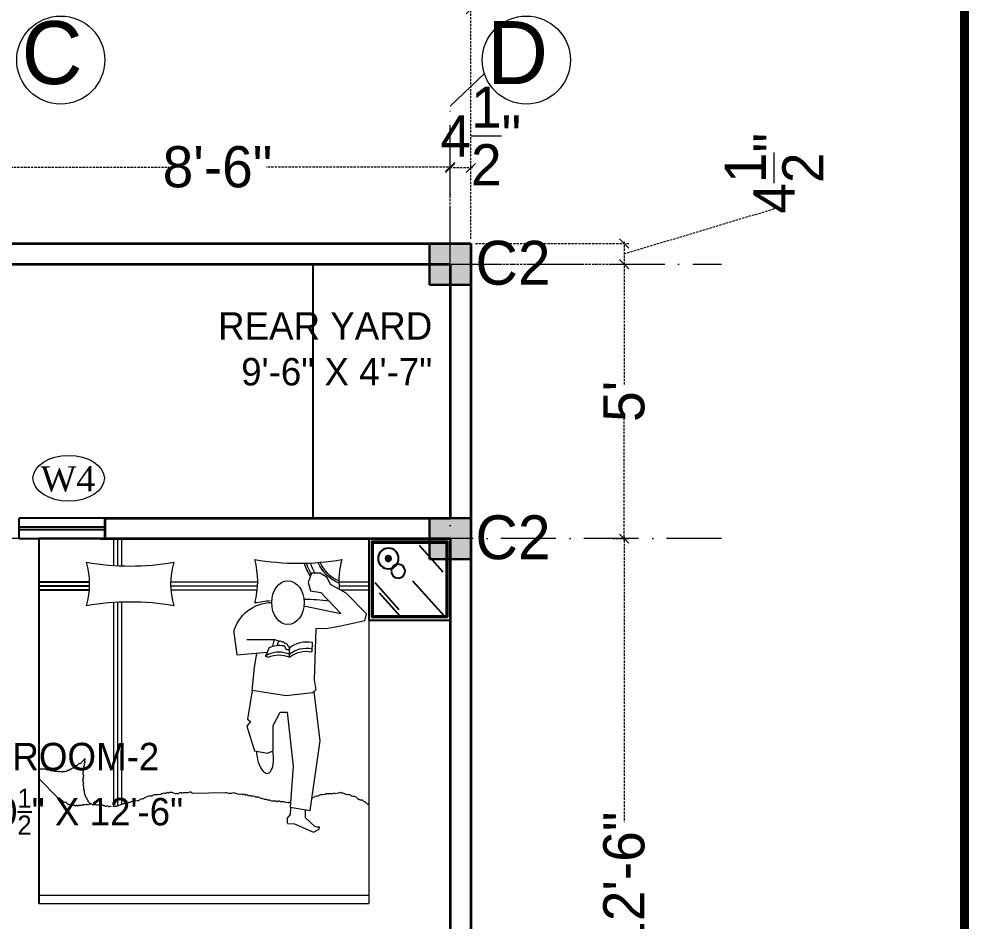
# Model space of a CAD drawing. Header units: millimetres. Extents: x -6808 to 215771, y -89660 to -16303.
# Drawn here: x 108699.9 to 108907.5, y -49576.2 to -49379 of the extents above; entities that cross this region are included whole.
import ezdxf

# ---------------------------------------------------------------- set-up
doc = ezdxf.new("R2010")
doc.units = ezdxf.units.MM
doc.header["$PDMODE"] = 35
doc.linetypes.add('ACAD_ISO10W100', pattern=[18, 12, -3, 0, -3])
doc.linetypes.add('DASHED', pattern=[0.75, 0.5, -0.25])
doc.layers.get('0').update_dxf_attribs({"color": 8})
for name, color, linetype, lineweight in [('A- FUR', 34, 'Continuous', 0), ('CHAUKHAT', 32, 'Continuous', 30), ('col.center', 5, 'ACAD_ISO10W100', 15), ('column', 5, 'Continuous', 30), ('dim2', 6, 'Continuous', 20), ('furnitures', 12, 'Continuous', 13), ('text', 7, 'Continuous', 25), ('wall', 7, 'Continuous', 35)]:
    doc.layers.add(name, color=color, linetype=linetype, lineweight=lineweight)
doc.layers.add('FORMAT', color=7, linetype='Continuous')
doc.layers.add('WIN', color=5, linetype='Continuous')
doc.layers.add('furniture', color=7, linetype='Continuous', lineweight=5, true_color=0xe57b2a)
doc.styles.add('SAJ', font='eurr____.ttf')
doc.styles.get("Standard").update_dxf_attribs({"font": 'times.ttf'})
doc.dimstyles.new('SAJ', dxfattribs={"dimtxt": 5, "dimasz": 2, "dimexe": 1, "dimexo": 1, "dimgap": 0.09375, "dimtad": 0, "dimdec": 1, "dimzin": 0, "dimdsep": 46, "dimlunit": 4, "dimtxsty": 'SAJ', "dimblk": 'OBLIQUE', "dimcen": 0.125, "dimdle": 0.375, "dimadec": 0, "dimazin": 0, "dimtfac": 1, "dimtdec": 1, "dimtofl": 0, "dimtmove": 0, "dimatfit": 3, "dimldrblk": 'OBLIQUE', "dimfxl": 1, "dimtolj": 1, "dimtzin": 0, "dimlwd": 5, "dimlwe": 5, "dimarcsym": 1})

# ---------------------------------------------------------------- blocks, each defined once
blk = doc.blocks.new('_Oblique')
at = {"color": 0, "linetype": 'ByBlock', "lineweight": -2}
blk.add_line((-0.5, -0.5), (0.5, 0.5), dxfattribs=at)
blk = doc.blocks.new('*D609')
at = {"layer": 'Defpoints', "color": 0, "transparency": 16777216}
for p in [(108798.63, -49376.86), (108522.63, -49428.08), (108798.63, -49428.08)]:
    blk.add_point(p, dxfattribs=at)
at = {"layer": 'dim2', "color": 0, "linetype": 'DASHED', "lineweight": 5, "transparency": 16777216}
for p, q in [((108522.63, -49427.08), (108522.63, -49375.86)), ((108798.63, -49427.08), (108798.63, -49375.86)), ((108522.26, -49376.86), (108651.53, -49376.86)), ((108799.01, -49376.86), (108669.73, -49376.86))]:
    blk.add_line(p, q, dxfattribs=at)
at = {"layer": 'dim2', "color": 0, "lineweight": 5, "transparency": 16777216, "xscale": 2, "yscale": 2, "zscale": 2, "rotation": 180}
blk.add_blockref('_Oblique', (108522.63, -49376.86), dxfattribs=at)
at = {"layer": 'dim2', "color": 0, "lineweight": 5, "transparency": 16777216, "xscale": 2, "yscale": 2, "zscale": 2}
blk.add_blockref('_Oblique', (108798.63, -49376.86), dxfattribs=at)
at = {"layer": 'dim2', "color": 0, "transparency": 16777216, "insert": (108660.63, -49376.86), "char_height": 12, "attachment_point": 5, "style": 'SAJ'}
blk.add_mtext("\\A1;23'", dxfattribs=at)
blk = doc.blocks.new('A$C32B276F4')
at = {"layer": 'column'}
blk.add_hatch(color=256, dxfattribs=at).paths.add_polyline_path([(9, 0), (9, 9), (0, 9), (0, 0)])
for p, q in [((0, 0), (0, 9)), ((0, 9), (9, 9)), ((9, 9), (9, 0)), ((9, 0), (0, 0))]:
    blk.add_line(p, q, dxfattribs=at)
at = {"layer": 'col.center', "linetype": 'ByBlock', "insert": (10.02, 9.59), "char_height": 9.6, "width": 293.6941, "attachment_point": 1, "style": 'SAJ'}
blk.add_mtext('\\A1;{\\fCentury Gothic|b0|i0|c0|p34;C2}', dxfattribs=at)
blk = doc.blocks.new('*D605')
at = {"layer": 'col.center', "color": 0, "linetype": 'DASHED', "lineweight": 5, "transparency": 16777216}
for p, q in [((108799.01, -49411.57), (108793.76, -49411.57)), ((108794.13, -49427.08), (108794.13, -49410.57)), ((108798.63, -49427.08), (108798.63, -49410.57))]:
    blk.add_line(p, q, dxfattribs=at)
at = {"layer": 'Defpoints', "color": 0, "transparency": 16777216}
for p in [(108794.13, -49411.57), (108794.13, -49428.08), (108798.63, -49428.08)]:
    blk.add_point(p, dxfattribs=at)
at = {"layer": 'col.center', "color": 0, "lineweight": 5, "transparency": 16777216, "xscale": 2, "yscale": 2, "zscale": 2, "rotation": 180}
blk.add_blockref('_Oblique', (108794.13, -49411.57), dxfattribs=at)
at = {"layer": 'col.center', "color": 0, "lineweight": 5, "transparency": 16777216, "xscale": 2, "yscale": 2, "zscale": 2}
blk.add_blockref('_Oblique', (108798.63, -49411.57), dxfattribs=at)
at = {"layer": 'col.center', "color": 0, "transparency": 16777216, "insert": (108800.81, -49404.57), "char_height": 5, "attachment_point": 5, "style": 'SAJ'}
blk.add_mtext('\\A1;{\\H1.8x;4{\\H1.000000x;\\S1/2;}"}', dxfattribs=at)
blk = doc.blocks.new('*D597')
at = {"layer": 'col.center', "color": 0, "linetype": 'DASHED', "lineweight": 5, "transparency": 16777216}
for p, q in [((108692.01, -49411.36), (108732.63, -49411.36)), ((108692.38, -49417.82), (108692.38, -49410.36)), ((108794.51, -49411.36), (108753.88, -49411.36)), ((108794.13, -49417.82), (108794.13, -49410.36))]:
    blk.add_line(p, q, dxfattribs=at)
at = {"layer": 'Defpoints', "color": 0, "transparency": 16777216}
for p in [(108692.38, -49411.36), (108692.38, -49418.82), (108794.13, -49418.82)]:
    blk.add_point(p, dxfattribs=at)
at = {"layer": 'col.center', "color": 0, "lineweight": 5, "transparency": 16777216, "xscale": 2, "yscale": 2, "zscale": 2, "rotation": 180}
blk.add_blockref('_Oblique', (108692.38, -49411.36), dxfattribs=at)
at = {"layer": 'col.center', "color": 0, "lineweight": 5, "transparency": 16777216, "xscale": 2, "yscale": 2, "zscale": 2}
blk.add_blockref('_Oblique', (108794.13, -49411.36), dxfattribs=at)
at = {"layer": 'col.center', "color": 0, "transparency": 16777216, "insert": (108743.26, -49411.36), "char_height": 5, "attachment_point": 5, "style": 'SAJ'}
blk.add_mtext('\\A1;{\\H1.8x;8\'-6"}', dxfattribs=at)
blk = doc.blocks.new('*D598')
at = {"layer": 'col.center', "color": 0, "linetype": 'DASHED', "lineweight": 5, "transparency": 16777216}
for p, q in [((108829.64, -49432.58), (108833.13, -49432.58)), ((108832.13, -49432.2), (108832.13, -49458.9)), ((108832.13, -49492.95), (108832.13, -49466.25)), ((108829.64, -49492.58), (108833.13, -49492.58))]:
    blk.add_line(p, q, dxfattribs=at)
at = {"layer": 'Defpoints', "color": 0, "transparency": 16777216}
for p in [(108828.64, -49432.58), (108828.64, -49492.58), (108832.13, -49492.58)]:
    blk.add_point(p, dxfattribs=at)
at = {"layer": 'col.center', "color": 0, "lineweight": 5, "transparency": 16777216, "xscale": 2, "yscale": 2, "zscale": 2}
for p, rotation in [((108832.13, -49432.58), 90), ((108832.13, -49492.58), 270)]:
    blk.add_blockref('_Oblique', p, dxfattribs=dict(at, rotation=rotation))
at = {"layer": 'col.center', "color": 0, "transparency": 16777216, "insert": (108832.13, -49462.58), "char_height": 5, "attachment_point": 5, "rotation": 90, "style": 'SAJ'}
blk.add_mtext("\\A1;{\\H1.8x;5'}", dxfattribs=at)
blk = doc.blocks.new('*D599')
at = {"layer": 'col.center', "color": 0, "linetype": 'DASHED', "lineweight": 5, "transparency": 16777216}
for p, q in [((108864.91, -49420.49), (108864.91, -49420.31)), ((108832.13, -49430.33), (108864.91, -49420.49)), ((108799.63, -49428.08), (108833.13, -49428.08)), ((108832.13, -49427.7), (108832.13, -49432.95)), ((108799.63, -49432.58), (108833.13, -49432.58))]:
    blk.add_line(p, q, dxfattribs=at)
at = {"layer": 'Defpoints', "color": 0, "transparency": 16777216}
for p in [(108798.63, -49428.08), (108798.63, -49432.58), (108832.13, -49432.58)]:
    blk.add_point(p, dxfattribs=at)
at = {"layer": 'col.center', "color": 0, "lineweight": 5, "transparency": 16777216, "xscale": 2, "yscale": 2, "zscale": 2}
for p, rotation in [((108832.13, -49428.08), 90), ((108832.13, -49432.58), 270)]:
    blk.add_blockref('_Oblique', p, dxfattribs=dict(at, rotation=rotation))
at = {"layer": 'col.center', "color": 0, "transparency": 16777216, "insert": (108864.91, -49412.74), "char_height": 5, "attachment_point": 5, "rotation": 90, "style": 'SAJ'}
blk.add_mtext('\\A1;{\\H1.8x;4{\\H1.000000x;\\S1/2;}"}', dxfattribs=at)
blk = doc.blocks.new('*D600')
at = {"layer": 'col.center', "color": 0, "linetype": 'DASHED', "lineweight": 5, "transparency": 16777216}
for p, q in [((108829.64, -49492.58), (108833.13, -49492.58)), ((108832.13, -49492.2), (108832.13, -49554.54)), ((108832.13, -49642.95), (108832.13, -49580.62)), ((108829.64, -49642.58), (108833.13, -49642.58))]:
    blk.add_line(p, q, dxfattribs=at)
at = {"layer": 'Defpoints', "color": 0, "transparency": 16777216}
for p in [(108828.64, -49492.58), (108828.64, -49642.58), (108832.13, -49642.58)]:
    blk.add_point(p, dxfattribs=at)
at = {"layer": 'col.center', "color": 0, "lineweight": 5, "transparency": 16777216, "xscale": 2, "yscale": 2, "zscale": 2}
for p, rotation in [((108832.13, -49492.58), 90), ((108832.13, -49642.58), 270)]:
    blk.add_blockref('_Oblique', p, dxfattribs=dict(at, rotation=rotation))
at = {"layer": 'col.center', "color": 0, "transparency": 16777216, "insert": (108832.13, -49567.58), "char_height": 5, "attachment_point": 5, "rotation": 90, "style": 'SAJ'}
blk.add_mtext('\\A1;{\\H1.8x;12\'-6"}', dxfattribs=at)
blk = doc.blocks.new('A$C1A9968DB')
at = {"layer": 'furniture', "ltscale": 0.5}
for p, q in [((7.52, 48.64), (8.85, 49.47)), ((8.85, 49.47), (10.51, 49.47)), ((10.51, 49.47), (11.12, 47.7)), ((3.85, 45.67), (6.88, 47.34)), ((6.88, 47.34), (7.52, 48.64)), ((11.12, 47.7), (10.65, 46.11)), ((3.85, 45.67), (0, 41.68)), ((8.7, 45.77), (4.85, 41.78)), ((10.65, 46.11), (8.7, 45.77)), ((11.92, 43.21), (4.85, 41.78)), ((0.3, 40.35), (0, 41.68)), ((0.3, 40.35), (4.88, 39.32)), ((4.88, 39.32), (7.7, 38.87)), ((7.7, 38.87), (9.68, 38.93)), ((9.68, 38.87), (9.98, 29.12)), ((25.34, 38.15), (24.78, 33.85)), ((16, 36.28), (16.31, 36.43)), ((16.31, 36.43), (16.47, 36.51)), ((16.47, 36.51), (16.62, 36.51)), ((17.56, 36.8), (16.62, 36.51)), ((16.7, 36.43), (16.66, 36.52)), ((16.86, 36.28), (16.7, 36.43)), ((22.85, 36.8), (17.56, 36.8)), ((17.59, 36.81), (17.95, 35.51)), ((10.35, 36.28), (10.42, 34.45)), ((14.76, 35.19), (14.68, 35.04)), ((14.68, 35.04), (14.68, 34.88)), ((14.68, 34.88), (14.84, 34.81)), ((14.74, 34.85), (14.72, 34.01)), ((14.84, 35.35), (14.76, 35.19)), ((14.99, 35.58), (14.84, 35.5)), ((14.84, 35.5), (14.84, 35.35)), ((14.84, 34.81), (15.15, 34.81)), ((15.07, 35.74), (14.99, 35.58)), ((15.15, 35.89), (15.07, 35.74)), ((15.3, 35.97), (15.15, 35.89)), ((15.15, 34.81), (15.3, 34.88)), ((15.46, 36.12), (15.3, 35.97)), ((15.3, 35.04), (15.46, 35.12)), ((15.3, 34.88), (15.3, 35.04)), ((15.61, 36.12), (15.46, 36.12)), ((15.46, 35.27), (15.54, 35.43)), ((15.46, 35.12), (15.46, 35.27)), ((15.54, 36.05), (15.69, 36.2)), ((15.54, 35.43), (15.69, 35.5)), ((15.69, 36.2), (15.85, 36.28)), ((15.69, 35.5), (15.81, 35.62)), ((15.85, 36.28), (16, 36.28)), ((16.93, 36.12), (16.86, 36.28)), ((16.93, 35.81), (16.93, 36.12)), ((17, 35.68), (16.93, 35.81)), ((18.54, 35.29), (19.19, 33.72)), ((14.72, 34.01), (14.72, 33.42)), ((18.71, 34.01), (19.34, 33.64)), ((19.34, 33.64), (18.71, 33.42)), ((24.78, 33.85), (18.92, 34.36)), ((21.37, 31.48), (20.95, 34.19)), ((21.82, 27.05), (21.37, 31.48)), ((9.98, 29.12), (9.68, 27.2)), ((8.8, 17.45), (10, 26.89)), ((9.68, 27.2), (10.28, 26.61)), ((10.28, 26.61), (15.31, 26.02)), ((15.31, 26.02), (21.82, 27.05)), ((21.82, 27.05), (22.71, 21.58)), ((15.16, 22.91), (13.98, 12.57)), ((16.49, 22.91), (15.16, 22.91)), ((17.82, 20.4), (16.49, 22.91)), ((17.82, 15.52), (17.82, 20.4)), ((22.85, 20.25), (21.37, 15.52)), ((22.71, 21.58), (22.11, 21.14)), ((22.11, 21.14), (22.85, 20.25)), ((10.72, 4.14), (8.8, 17.45)), ((18.86, 15.08), (17.82, 15.52)), ((21.37, 15.52), (18.86, 15.08)), ((13.98, 12.57), (14.57, 4.74)), ((14.57, 4.74), (10.72, 4.14)), ((11.67, 4.29), (11.71, 2.78)), ((14.48, 4.72), (14.56, 3.39)), ((11.71, 2.78), (9.89, 1.11)), ((14.56, 3.39), (15.16, 2.64)), ((15.16, 2.64), (15.13, 1.68)), ((10.1, 0), (9, 0.54)), ((9.89, 1.11), (9.14, 0.96)), ((13.73, 1.58), (10.1, 0)), ((15.05, 1.65), (13.73, 1.58))]:
    blk.add_line(p, q, dxfattribs=at)
blk.add_lwpolyline([(9, 0.54), (8.93, 0.92), (9.51, 1.04)], dxfattribs=at)
for centre, radius, start, end in [((18.06, 36.38), 7.5, 13.6872, 89.7043), ((11.38, 31.16), 5.23, 49.9003, 101.4337), ((11.46, 29.92), 5.23, 51.462, 101.4337), ((11.46, 29.33), 5.23, 51.462, 101.4337), ((16.64, 31.03), 4.67, 65.9134, 100.1371), ((16.71, 29.78), 4.67, 64.6865, 115.3135), ((16.71, 29.19), 4.67, 64.6865, 115.3135)]:
    blk.add_arc(centre, radius, start, end, dxfattribs=at)
at = {"layer": 'furniture', "ltscale": 0.5, "extrusion": (1.33e-14, -5.24506e-16, -1)}
blk.add_ellipse((14.99, 43.85), major_axis=(0, -4.19), ratio=0.740098, start_param=4.712389, end_param=10.995574, dxfattribs=at)
at = {"layer": 'furniture', "ltscale": 0.5, "extrusion": (1.32939e-14, -5.4405e-16, -1)}
blk.add_ellipse((19.38, 14.94), major_axis=(-0.51, -3.71), ratio=0.422098, start_param=4.512692, end_param=7.948784, dxfattribs=at)
blk = doc.blocks.new('*X398')
at = {"color": 0}
for p, q in [((221.8465, 124.1881), (221.8607, 124.2023)), ((221.8465, 124.1935), (221.8554, 124.2023)), ((221.8465, 124.1775), (221.8565, 124.1875)), ((221.8465, 124.1722), (221.8565, 124.1822)), ((221.8465, 124.1616), (221.8565, 124.1716)), ((221.8465, 124.1563), (221.8565, 124.1663)), ((221.8613, 124.1923), (221.8713, 124.2023)), ((221.8666, 124.1923), (221.8766, 124.2023)), ((221.8772, 124.1923), (221.8872, 124.2023)), ((221.8825, 124.1923), (221.8925, 124.2023)), ((221.8931, 124.1923), (221.9031, 124.2023)), ((221.8984, 124.1923), (221.9084, 124.2023)), ((221.9091, 124.1923), (221.9191, 124.2023)), ((221.9144, 124.1923), (221.9244, 124.2023)), ((221.925, 124.1923), (221.935, 124.2023)), ((221.9303, 124.1923), (221.9403, 124.2023)), ((221.9409, 124.1923), (221.9509, 124.2023)), ((221.9462, 124.1923), (221.9562, 124.2023)), ((221.9568, 124.1923), (221.9668, 124.2023)), ((221.9621, 124.1923), (221.9721, 124.2023)), ((221.9727, 124.1923), (221.9827, 124.2023)), ((221.978, 124.1923), (221.988, 124.2023)), ((221.9886, 124.1923), (221.9986, 124.2023)), ((221.9939, 124.1923), (222.0039, 124.2023)), ((222.0045, 124.1923), (222.0145, 124.2023)), ((222.0098, 124.1923), (222.0198, 124.2023)), ((222.0204, 124.1923), (222.0304, 124.2023)), ((222.0257, 124.1923), (222.0357, 124.2023)), ((222.0363, 124.1923), (222.0463, 124.2023)), ((222.0416, 124.1923), (222.0516, 124.2023)), ((222.0522, 124.1923), (222.0622, 124.2023)), ((222.0575, 124.1923), (222.0675, 124.2023)), ((222.0682, 124.1923), (222.0782, 124.2023)), ((222.0735, 124.1923), (222.0835, 124.2023)), ((222.0841, 124.1923), (222.0941, 124.2023)), ((222.0894, 124.1923), (222.0994, 124.2023)), ((222.1, 124.1923), (222.11, 124.2023)), ((222.1053, 124.1923), (222.1153, 124.2023)), ((222.1159, 124.1923), (222.1259, 124.2023)), ((222.1212, 124.1923), (222.1312, 124.2023)), ((222.1318, 124.1923), (222.1418, 124.2023)), ((222.1371, 124.1923), (222.1471, 124.2023)), ((222.1477, 124.1923), (222.1577, 124.2023)), ((222.153, 124.1923), (222.163, 124.2023)), ((222.1636, 124.1923), (222.1736, 124.2023)), ((222.1689, 124.1923), (222.1789, 124.2023)), ((222.1795, 124.1923), (222.1895, 124.2023)), ((222.1848, 124.1923), (222.1948, 124.2023)), ((222.1954, 124.1923), (222.2054, 124.2023)), ((222.2007, 124.1923), (222.2107, 124.2023)), ((222.2113, 124.1923), (222.2213, 124.2023)), ((222.2166, 124.1923), (222.2266, 124.2023)), ((222.2272, 124.1923), (222.2372, 124.2023)), ((222.2326, 124.1923), (222.2426, 124.2023)), ((222.2432, 124.1923), (222.2532, 124.2023)), ((222.2485, 124.1923), (222.2585, 124.2023)), ((222.2591, 124.1923), (222.2691, 124.2023)), ((222.2644, 124.1923), (222.2744, 124.2023)), ((222.275, 124.1923), (222.285, 124.2023)), ((222.2803, 124.1923), (222.2903, 124.2023)), ((222.2909, 124.1923), (222.3009, 124.2023)), ((222.2962, 124.1923), (222.3062, 124.2023)), ((222.3068, 124.1923), (222.3168, 124.2023)), ((222.3121, 124.1923), (222.3221, 124.2023)), ((222.3227, 124.1923), (222.3327, 124.2023)), ((222.328, 124.1923), (222.338, 124.2023)), ((222.3386, 124.1923), (222.3486, 124.2023)), ((222.3439, 124.1923), (222.3539, 124.2023)), ((222.3545, 124.1923), (222.3645, 124.2023)), ((222.3598, 124.1923), (222.3698, 124.2023)), ((222.3704, 124.1923), (222.3804, 124.2023)), ((222.3757, 124.1923), (222.3857, 124.2023)), ((222.3863, 124.1923), (222.3963, 124.2023)), ((222.3917, 124.1923), (222.4017, 124.2023)), ((222.3965, 124.1866), (222.4065, 124.1966)), ((222.3965, 124.1813), (222.4065, 124.1913)), ((222.3965, 124.1707), (222.4065, 124.1807)), ((222.3965, 124.1654), (222.4065, 124.1754)), ((222.3965, 124.1548), (222.4065, 124.1648)), ((221.8465, 124.1457), (221.8565, 124.1557)), ((221.8465, 124.1404), (221.8565, 124.1504)), ((221.8465, 124.1298), (221.8565, 124.1398)), ((221.8465, 124.1245), (221.8565, 124.1345)), ((221.8465, 124.1139), (221.8565, 124.1239)), ((221.8465, 124.1086), (221.8565, 124.1186)), ((221.8465, 124.098), (221.8565, 124.108)), ((221.8465, 124.0927), (221.8565, 124.1027)), ((221.8465, 124.0821), (221.8565, 124.0921)), ((222.3965, 124.1495), (222.4065, 124.1595)), ((222.3965, 124.1389), (222.4065, 124.1489)), ((222.3965, 124.1336), (222.4065, 124.1436)), ((222.3965, 124.123), (222.4065, 124.133)), ((222.3965, 124.1177), (222.4065, 124.1277)), ((222.3965, 124.1071), (222.4065, 124.1171)), ((222.3965, 124.1018), (222.4065, 124.1118)), ((222.3965, 124.0911), (222.4065, 124.1011)), ((222.3965, 124.0858), (222.4065, 124.0958)), ((221.8465, 124.0768), (221.8565, 124.0868)), ((221.8465, 124.0662), (221.8565, 124.0762)), ((221.8465, 124.0609), (221.8565, 124.0709)), ((221.8465, 124.0503), (221.8565, 124.0603)), ((221.8465, 124.045), (221.8565, 124.055)), ((221.8465, 124.0344), (221.8565, 124.0444)), ((221.8465, 124.029), (221.8565, 124.039)), ((221.8465, 124.0184), (221.8565, 124.0284)), ((221.8465, 124.0131), (221.8565, 124.0231)), ((222.3965, 124.0752), (222.4065, 124.0852)), ((222.3965, 124.0699), (222.4065, 124.0799)), ((222.3965, 124.0593), (222.4065, 124.0693)), ((222.3965, 124.054), (222.4065, 124.064)), ((222.3965, 124.0434), (222.4065, 124.0534)), ((222.3965, 124.0381), (222.4065, 124.0481)), ((222.3965, 124.0275), (222.4065, 124.0375)), ((222.3965, 124.0222), (222.4065, 124.0322)), ((222.3965, 124.0116), (222.4065, 124.0216)), ((221.8465, 124.0025), (221.8565, 124.0125)), ((221.8465, 123.9972), (221.8565, 124.0072)), ((221.8465, 123.9866), (221.8565, 123.9966)), ((221.8465, 123.9813), (221.8565, 123.9913)), ((221.8465, 123.9707), (221.8565, 123.9807)), ((221.8465, 123.9654), (221.8565, 123.9754)), ((221.8465, 123.9548), (221.8565, 123.9648)), ((221.8465, 123.9495), (221.8565, 123.9595)), ((222.3965, 124.0063), (222.4065, 124.0163)), ((222.3965, 123.9957), (222.4065, 124.0057)), ((222.3965, 123.9904), (222.4065, 124.0004)), ((222.3965, 123.9798), (222.4065, 123.9898)), ((222.3965, 123.9745), (222.4065, 123.9845)), ((222.3965, 123.9639), (222.4065, 123.9739)), ((222.3965, 123.9586), (222.4065, 123.9686)), ((222.3965, 123.948), (222.4065, 123.958)), ((222.3965, 123.9427), (222.4065, 123.9527)), ((221.8465, 123.9389), (221.8565, 123.9489)), ((221.8465, 123.9336), (221.8565, 123.9436)), ((221.8465, 123.923), (221.8565, 123.933)), ((221.8465, 123.9177), (221.8565, 123.9277)), ((221.8465, 123.9071), (221.8565, 123.9171)), ((221.8465, 123.9018), (221.8565, 123.9118)), ((221.8465, 123.8912), (221.8565, 123.9012)), ((221.8465, 123.8859), (221.8565, 123.8959)), ((221.8465, 123.8753), (221.8565, 123.8853)), ((222.3965, 123.932), (222.4065, 123.942)), ((222.3965, 123.9267), (222.4065, 123.9367)), ((222.3965, 123.9161), (222.4065, 123.9261)), ((222.3965, 123.9108), (222.4065, 123.9208)), ((222.3965, 123.9002), (222.4065, 123.9102)), ((222.3965, 123.8949), (222.4065, 123.9049)), ((222.3965, 123.8843), (222.4065, 123.8943)), ((222.3965, 123.879), (222.4065, 123.889)), ((221.8465, 123.8699), (221.8565, 123.8799)), ((221.8465, 123.8593), (221.8565, 123.8693)), ((221.8465, 123.854), (221.8565, 123.864)), ((221.8465, 123.8434), (221.8565, 123.8534)), ((221.8465, 123.8381), (221.8565, 123.8481)), ((221.8465, 123.8275), (221.8565, 123.8375)), ((221.8465, 123.8222), (221.8565, 123.8322)), ((221.8465, 123.8116), (221.8565, 123.8216)), ((221.8465, 123.8063), (221.8565, 123.8163)), ((222.3965, 123.8684), (222.4065, 123.8784)), ((222.3965, 123.8631), (222.4065, 123.8731)), ((222.3965, 123.8525), (222.4065, 123.8625)), ((222.3965, 123.8472), (222.4065, 123.8572)), ((222.3965, 123.8366), (222.4065, 123.8466)), ((222.3965, 123.8313), (222.4065, 123.8413)), ((222.3965, 123.8207), (222.4065, 123.8307)), ((222.3965, 123.8154), (222.4065, 123.8254)), ((222.3965, 123.8048), (222.4065, 123.8148)), ((221.8465, 123.7957), (221.8565, 123.8057)), ((221.8465, 123.7904), (221.8565, 123.8004)), ((221.8465, 123.7798), (221.8565, 123.7898)), ((221.8465, 123.7745), (221.8565, 123.7845)), ((221.8465, 123.7639), (221.8565, 123.7739)), ((221.8465, 123.7586), (221.8565, 123.7686)), ((221.8465, 123.748), (221.8565, 123.758)), ((221.8465, 123.7427), (221.8565, 123.7527)), ((221.8465, 123.7321), (221.8565, 123.7421)), ((222.3965, 123.7995), (222.4065, 123.8095)), ((222.3965, 123.7889), (222.4065, 123.7989)), ((222.3965, 123.7836), (222.4065, 123.7936)), ((222.3965, 123.7729), (222.4065, 123.7829)), ((222.3965, 123.7676), (222.4065, 123.7776)), ((222.3965, 123.757), (222.4065, 123.767)), ((222.3965, 123.7517), (222.4065, 123.7617)), ((222.3965, 123.7411), (222.4065, 123.7511)), ((222.3965, 123.7358), (222.4065, 123.7458)), ((221.8465, 123.7268), (221.8565, 123.7368)), ((221.8465, 123.7162), (221.8565, 123.7262)), ((221.8465, 123.7109), (221.8565, 123.7209)), ((221.8465, 123.7002), (221.8565, 123.7102)), ((221.8465, 123.6949), (221.8565, 123.7049)), ((221.8465, 123.6843), (221.8565, 123.6943)), ((221.8465, 123.679), (221.8565, 123.689)), ((221.8465, 123.6684), (221.8565, 123.6784)), ((221.8465, 123.6631), (221.8565, 123.6731)), ((222.3965, 123.7252), (222.4065, 123.7352)), ((222.3965, 123.7199), (222.4065, 123.7299)), ((222.3965, 123.7093), (222.4065, 123.7193)), ((222.3965, 123.704), (222.4065, 123.714)), ((222.3965, 123.6934), (222.4065, 123.7034)), ((222.3965, 123.6881), (222.4065, 123.6981)), ((222.3965, 123.6775), (222.4065, 123.6875)), ((222.3965, 123.6722), (222.4065, 123.6822)), ((222.3965, 123.6616), (222.4065, 123.6716)), ((221.8465, 123.6525), (221.8565, 123.6625)), ((221.8465, 123.6472), (221.8565, 123.6572)), ((221.8523, 123.6423), (221.8623, 123.6523)), ((221.8576, 123.6423), (221.8676, 123.6523)), ((221.8682, 123.6423), (221.8782, 123.6523)), ((221.8735, 123.6423), (221.8835, 123.6523)), ((221.8841, 123.6423), (221.8941, 123.6523)), ((221.8894, 123.6423), (221.8994, 123.6523)), ((221.9, 123.6423), (221.91, 123.6523)), ((221.9053, 123.6423), (221.9153, 123.6523)), ((221.9159, 123.6423), (221.9259, 123.6523)), ((221.9212, 123.6423), (221.9312, 123.6523)), ((221.9318, 123.6423), (221.9418, 123.6523)), ((221.9371, 123.6423), (221.9471, 123.6523)), ((221.9477, 123.6423), (221.9577, 123.6523)), ((221.953, 123.6423), (221.963, 123.6523)), ((221.9636, 123.6423), (221.9736, 123.6523)), ((221.9689, 123.6423), (221.9789, 123.6523)), ((221.9795, 123.6423), (221.9895, 123.6523)), ((221.9848, 123.6423), (221.9948, 123.6523)), ((221.9954, 123.6423), (222.0054, 123.6523)), ((222.0008, 123.6423), (222.0108, 123.6523)), ((222.0114, 123.6423), (222.0214, 123.6523)), ((222.0167, 123.6423), (222.0267, 123.6523)), ((222.0273, 123.6423), (222.0373, 123.6523)), ((222.0326, 123.6423), (222.0426, 123.6523)), ((222.0432, 123.6423), (222.0532, 123.6523)), ((222.0485, 123.6423), (222.0585, 123.6523)), ((222.0591, 123.6423), (222.0691, 123.6523)), ((222.0644, 123.6423), (222.0744, 123.6523)), ((222.075, 123.6423), (222.085, 123.6523)), ((222.0803, 123.6423), (222.0903, 123.6523)), ((222.0909, 123.6423), (222.1009, 123.6523)), ((222.0962, 123.6423), (222.1062, 123.6523)), ((222.1068, 123.6423), (222.1168, 123.6523)), ((222.1121, 123.6423), (222.1221, 123.6523)), ((222.1227, 123.6423), (222.1327, 123.6523)), ((222.128, 123.6423), (222.138, 123.6523)), ((222.1386, 123.6423), (222.1486, 123.6523)), ((222.1439, 123.6423), (222.1539, 123.6523)), ((222.1545, 123.6423), (222.1645, 123.6523)), ((222.1599, 123.6423), (222.1699, 123.6523)), ((222.1705, 123.6423), (222.1805, 123.6523)), ((222.1758, 123.6423), (222.1858, 123.6523)), ((222.1864, 123.6423), (222.1964, 123.6523)), ((222.1917, 123.6423), (222.2017, 123.6523)), ((222.2023, 123.6423), (222.2123, 123.6523)), ((222.2076, 123.6423), (222.2176, 123.6523)), ((222.2182, 123.6423), (222.2282, 123.6523)), ((222.2235, 123.6423), (222.2335, 123.6523)), ((222.2341, 123.6423), (222.2441, 123.6523)), ((222.2394, 123.6423), (222.2494, 123.6523)), ((222.25, 123.6423), (222.26, 123.6523)), ((222.2553, 123.6423), (222.2653, 123.6523)), ((222.2659, 123.6423), (222.2759, 123.6523)), ((222.2712, 123.6423), (222.2812, 123.6523)), ((222.2818, 123.6423), (222.2918, 123.6523)), ((222.2871, 123.6423), (222.2971, 123.6523)), ((222.2977, 123.6423), (222.3077, 123.6523)), ((222.303, 123.6423), (222.313, 123.6523)), ((222.3136, 123.6423), (222.3236, 123.6523)), ((222.3189, 123.6423), (222.3289, 123.6523)), ((222.3296, 123.6423), (222.3396, 123.6523)), ((222.3349, 123.6423), (222.3449, 123.6523)), ((222.3455, 123.6423), (222.3555, 123.6523)), ((222.3508, 123.6423), (222.3608, 123.6523)), ((222.3614, 123.6423), (222.3714, 123.6523)), ((222.3667, 123.6423), (222.3767, 123.6523)), ((222.3773, 123.6423), (222.3873, 123.6523)), ((222.3826, 123.6423), (222.3926, 123.6523)), ((222.3932, 123.6423), (222.4065, 123.6557)), ((222.3965, 123.6563), (222.4065, 123.6663)), ((222.3985, 123.6423), (222.4065, 123.6504))]:
    blk.add_line(p, q, dxfattribs=at)
blk = doc.blocks.new('BED')
at = {"layer": 'furnitures', "color": 27, "lineweight": 25}
for p, q in [((107206.78, -52592.53), (107206.78, -52672.26)), ((107278.93, -52592.53), (107206.78, -52592.53)), ((107278.93, -52592.53), (107296.72, -52592.53)), ((107278.93, -52592.53), (107278.93, -52610.32)), ((107296.72, -52592.53), (107296.72, -52610.32)), ((107279.52, -52593.12), (107296.13, -52593.12)), ((107279.52, -52593.12), (107279.52, -52609.72)), ((107279.82, -52593.42), (107295.83, -52593.42)), ((107279.82, -52593.42), (107279.82, -52609.43)), ((107289.9, -52593.94), (107295.13, -52599.79)), ((107295.83, -52593.42), (107295.83, -52609.43)), ((107296.13, -52593.12), (107296.13, -52609.72)), ((107283.77, -52596.85), (107282.59, -52596.85)), ((107283.15, -52596.28), (107283.15, -52597.47)), ((107206.78, -52601.95), (107217.9, -52601.95)), ((107206.78, -52602.85), (107217.9, -52602.85)), ((107280.24, -52602.15), (107285.47, -52607.99)), ((107288.5, -52601.73), (107295.38, -52609.43)), ((107206.78, -52603.76), (107217.86, -52603.76)), ((107281.18, -52604.39), (107285.68, -52609.43)), ((107279.82, -52609.43), (107295.83, -52609.43)), ((107278.93, -52610.32), (107296.72, -52610.32)), ((107279.52, -52609.72), (107296.13, -52609.72))]:
    blk.add_line(p, q, dxfattribs=at)
at = {"layer": 'furnitures', "color": 27, "ltscale": 50}
for p, q in [((107223.09, -52592.53), (107223.09, -52598.39)), ((107224, -52592.53), (107224, -52598.45)), ((107224.9, -52592.53), (107224.9, -52598.49)), ((107278.93, -52592.53), (107278.93, -52672.26)), ((107235.62, -52601.95), (107254.65, -52601.95)), ((107235.62, -52602.85), (107254.62, -52602.85)), ((107272.39, -52601.95), (107278.93, -52601.95)), ((107272.42, -52602.85), (107278.93, -52602.85)), ((107235.67, -52603.76), (107254.55, -52603.76)), ((107272.77, -52603.76), (107278.93, -52603.76)), ((107223.09, -52606.51), (107223.09, -52650.99)), ((107224, -52606.46), (107224, -52650.86)), ((107224.9, -52606.42), (107224.9, -52650.55)), ((107215.82, -52641.72), (107216.95, -52640.59)), ((107216.95, -52640.59), (107216.82, -52640.72)), ((107216.82, -52640.72), (107216.95, -52640.84)), ((107213.82, -52642.97), (107214.19, -52642.6)), ((107214.19, -52642.6), (107214.32, -52642.72)), ((107214.32, -52642.72), (107214.94, -52642.1)), ((107214.94, -52642.1), (107215.19, -52642.1)), ((107215.19, -52642.1), (107215.7, -52641.6)), ((107215.7, -52641.6), (107215.82, -52641.72)), ((107216.7, -52642.6), (107216.45, -52643.35)), ((107216.7, -52642.1), (107216.57, -52642.47)), ((107216.57, -52642.47), (107216.7, -52642.6)), ((107216.95, -52641.35), (107216.7, -52641.6)), ((107216.7, -52641.6), (107216.7, -52641.85)), ((107216.7, -52641.85), (107216.82, -52641.97)), ((107216.82, -52641.97), (107216.7, -52642.1)), ((107216.95, -52640.84), (107216.82, -52640.97)), ((107216.82, -52640.97), (107216.82, -52641.22)), ((107216.82, -52641.22), (107216.95, -52641.35)), ((107206.78, -52642.85), (107208.18, -52642.85)), ((107208.18, -52642.85), (107208.43, -52642.85)), ((107208.43, -52642.85), (107208.68, -52643.1)), ((107208.68, -52643.1), (107208.93, -52643.1)), ((107208.93, -52643.1), (107209.06, -52642.98)), ((107209.06, -52642.98), (107209.31, -52643.23)), ((107209.31, -52643.23), (107209.56, -52643.23)), ((107209.56, -52643.23), (107209.68, -52643.35)), ((107209.68, -52643.35), (107209.81, -52643.23)), ((107209.81, -52643.23), (107210.06, -52643.23)), ((107210.06, -52643.23), (107210.18, -52643.35)), ((107210.18, -52643.35), (107210.68, -52643.35)), ((107210.68, -52643.35), (107210.94, -52643.35)), ((107210.94, -52643.35), (107211.06, -52643.48)), ((107211.06, -52643.48), (107211.19, -52643.35)), ((107211.19, -52643.35), (107211.31, -52643.48)), ((107211.31, -52643.48), (107211.69, -52643.35)), ((107211.69, -52643.35), (107211.81, -52643.48)), ((107211.81, -52643.48), (107212.06, -52643.48)), ((107212.06, -52643.48), (107212.19, -52643.35)), ((107212.19, -52643.35), (107212.31, -52643.48)), ((107212.31, -52643.48), (107212.44, -52643.35)), ((107212.44, -52643.35), (107212.56, -52643.48)), ((107212.56, -52643.48), (107212.69, -52643.35)), ((107212.69, -52643.35), (107212.94, -52643.35)), ((107212.94, -52643.35), (107213.19, -52643.1)), ((107213.19, -52643.1), (107213.32, -52643.23)), ((107213.32, -52643.23), (107213.69, -52642.85)), ((107213.69, -52642.85), (107213.82, -52642.97)), ((107216.45, -52643.35), (107216.57, -52643.47)), ((107216.57, -52643.47), (107216.45, -52643.6)), ((107216.45, -52643.6), (107216.45, -52644.1)), ((107216.45, -52644.1), (107216.57, -52644.23)), ((107216.57, -52644.48), (107216.45, -52644.85)), ((107216.45, -52644.85), (107216.57, -52644.98)), ((107216.57, -52644.23), (107216.57, -52644.48)), ((107211.06, -52649.24), (107206.78, -52644.96)), ((107216.57, -52644.98), (107216.32, -52645.23)), ((107216.32, -52645.23), (107216.45, -52645.35)), ((107216.45, -52645.35), (107216.45, -52645.6)), ((107216.45, -52645.6), (107216.57, -52645.98)), ((107216.57, -52645.98), (107216.45, -52646.36)), ((107216.45, -52646.36), (107216.57, -52646.48)), ((107216.57, -52646.48), (107216.57, -52646.98)), ((107216.57, -52646.98), (107216.57, -52647.23)), ((107216.57, -52647.23), (107216.7, -52647.36)), ((107216.7, -52647.36), (107216.57, -52647.48)), ((107216.57, -52647.48), (107216.7, -52647.61)), ((107216.7, -52647.61), (107216.7, -52648.11)), ((107216.7, -52648.11), (107216.82, -52648.23)), ((107216.82, -52648.23), (107216.82, -52648.49)), ((107216.82, -52648.49), (107217.07, -52648.74)), ((107217.07, -52648.74), (107216.95, -52648.86)), ((107216.95, -52648.86), (107217.32, -52649.24)), ((107229.97, -52649.11), (107230.35, -52648.98)), ((107230.35, -52648.98), (107230.48, -52648.86)), ((107230.48, -52648.86), (107230.85, -52648.73)), ((107230.85, -52648.73), (107231.6, -52648.73)), ((107231.6, -52648.73), (107231.73, -52648.61)), ((107231.73, -52648.61), (107232.1, -52648.48)), ((107232.1, -52648.48), (107232.86, -52648.48)), ((107232.86, -52648.48), (107233.48, -52648.36)), ((107233.48, -52648.36), (107233.61, -52648.23)), ((107233.61, -52648.23), (107233.86, -52648.23)), ((107233.86, -52648.23), (107234.23, -52648.11)), ((107234.23, -52648.11), (107234.36, -52648.23)), ((107234.36, -52648.23), (107234.73, -52648.1)), ((107234.73, -52648.1), (107234.86, -52647.98)), ((107234.86, -52647.98), (107234.99, -52648.1)), ((107234.99, -52648.1), (107235.24, -52648.1)), ((107235.24, -52648.1), (107235.36, -52647.98)), ((107235.36, -52647.98), (107235.86, -52647.98)), ((107235.86, -52647.98), (107236.61, -52648.23)), ((107236.67, -52648.28), (107237.05, -52648.15)), ((107237.05, -52648.15), (107237.17, -52648.28)), ((107237.17, -52648.28), (107237.67, -52648.03)), ((107237.67, -52648.03), (107237.92, -52648.03)), ((107237.92, -52648.03), (107238.05, -52648.15)), ((107238.05, -52648.15), (107238.43, -52648.03)), ((107238.43, -52648.03), (107239.18, -52648.03)), ((107239.18, -52648.03), (107239.43, -52648.03)), ((107239.43, -52648.03), (107239.8, -52647.9)), ((107239.8, -52647.9), (107240.05, -52647.9)), ((107240.05, -52647.9), (107240.3, -52648.15)), ((107240.3, -52648.15), (107247.6, -52648.03)), ((107247.6, -52648.03), (107247.85, -52648.03)), ((107247.85, -52648.03), (107248.22, -52648.15)), ((107248.22, -52648.15), (107248.73, -52648.15)), ((107248.73, -52648.15), (107248.98, -52648.15)), ((107248.98, -52648.15), (107249.35, -52648.03)), ((107249.35, -52648.03), (107250.48, -52648.4)), ((107250.48, -52648.4), (107250.86, -52648.28)), ((107250.86, -52648.28), (107251.23, -52648.4)), ((107251.23, -52648.4), (107251.73, -52648.4)), ((107251.73, -52648.4), (107251.98, -52648.65)), ((107251.92, -52648.6), (107252.3, -52648.48)), ((107252.3, -52648.48), (107252.55, -52648.73)), ((107252.55, -52648.73), (107252.93, -52648.6)), ((107252.93, -52648.6), (107253.05, -52648.73)), ((107253.05, -52648.73), (107253.55, -52648.73)), ((107253.55, -52648.73), (107253.93, -52648.85)), ((107253.93, -52648.85), (107254.05, -52648.98)), ((107254.05, -52648.98), (107254.81, -52648.98)), ((107254.81, -52648.98), (107254.93, -52649.1)), ((107266.71, -52649.1), (107267.08, -52648.98)), ((107267.08, -52648.98), (107267.21, -52648.85)), ((107267.21, -52648.85), (107267.58, -52648.72)), ((107267.58, -52648.72), (107267.83, -52648.72)), ((107267.83, -52648.72), (107268.33, -52648.47)), ((107268.33, -52648.47), (107268.84, -52648.47)), ((107268.84, -52648.47), (107269.21, -52648.35)), ((107269.21, -52648.35), (107269.46, -52648.35)), ((107269.46, -52648.35), (107269.59, -52648.22)), ((107269.59, -52648.22), (107269.84, -52648.22)), ((107269.84, -52648.22), (107269.96, -52648.35)), ((107269.96, -52648.35), (107270.09, -52648.22)), ((107270.09, -52648.22), (107270.34, -52648.22)), ((107270.34, -52648.22), (107271.09, -52648.22)), ((107271.09, -52648.22), (107271.47, -52648.1)), ((107271.47, -52648.1), (107271.59, -52648.22)), ((107271.59, -52648.22), (107272.22, -52648.1)), ((107272.22, -52648.1), (107272.47, -52648.1)), ((107272.47, -52648.1), (107272.84, -52647.97)), ((107272.84, -52647.97), (107273.09, -52648.22)), ((107273.09, -52648.22), (107273.22, -52648.1)), ((107273.22, -52648.1), (107273.6, -52648.22)), ((107273.6, -52648.22), (107273.72, -52648.35)), ((107273.72, -52648.35), (107273.97, -52648.35)), ((107273.97, -52648.35), (107274.35, -52648.47)), ((107274.35, -52648.47), (107274.6, -52648.47)), ((107274.6, -52648.47), (107274.97, -52648.6)), ((107274.97, -52648.6), (107275.1, -52648.72)), ((107275.1, -52648.72), (107275.47, -52648.85)), ((107275.47, -52648.85), (107275.73, -52648.85)), ((107275.73, -52648.85), (107276.1, -52648.97)), ((107276.1, -52648.97), (107276.6, -52649.47)), ((107211.31, -52649.24), (107211.06, -52649.24)), ((107212.31, -52650.24), (107211.31, -52649.24)), ((107212.44, -52650.11), (107212.31, -52650.24)), ((107212.56, -52650.24), (107212.44, -52650.11)), ((107212.81, -52650.24), (107212.56, -52650.24)), ((107213.19, -52650.62), (107212.81, -52650.24)), ((107213.44, -52650.62), (107213.19, -52650.62)), ((107213.56, -52650.74), (107213.44, -52650.62)), ((107213.81, -52650.74), (107213.56, -52650.74)), ((107213.94, -52650.62), (107213.81, -52650.74)), ((107214.19, -52650.87), (107213.94, -52650.62)), ((107214.32, -52650.74), (107214.19, -52650.87)), ((107214.44, -52650.87), (107214.32, -52650.74)), ((107214.69, -52650.87), (107214.44, -52650.87)), ((107214.82, -52650.99), (107214.69, -52650.87)), ((107214.94, -52650.87), (107214.82, -52650.99)), ((107215.19, -52650.87), (107214.94, -52650.87)), ((107215.32, -52650.99), (107215.19, -52650.87)), ((107215.44, -52650.87), (107215.32, -52650.99)), ((107215.94, -52650.87), (107215.44, -52650.87)), ((107216.07, -52650.74), (107215.94, -52650.87)), ((107216.19, -52650.87), (107216.07, -52650.74)), ((107216.32, -52650.74), (107216.19, -52650.87)), ((107216.45, -52650.87), (107216.32, -52650.74)), ((107216.7, -52650.61), (107216.45, -52650.87)), ((107216.82, -52650.74), (107216.7, -52650.61)), ((107216.95, -52650.61), (107216.82, -52650.74)), ((107217.07, -52650.74), (107216.95, -52650.61)), ((107217.2, -52650.61), (107217.07, -52650.74)), ((107217.32, -52650.74), (107217.2, -52650.61)), ((107217.32, -52649.24), (107217.32, -52649.49)), ((107217.32, -52649.49), (107217.57, -52649.74)), ((107217.45, -52650.61), (107217.32, -52650.74)), ((107217.57, -52649.74), (107217.45, -52649.86)), ((107217.45, -52649.86), (107218.07, -52650.49)), ((107217.57, -52650.74), (107217.45, -52650.61)), ((107217.7, -52650.61), (107217.57, -52650.74)), ((107217.95, -52650.61), (107217.7, -52650.61)), ((107218.07, -52650.49), (107217.95, -52650.61)), ((107218.2, -52650.36), (107218.57, -52650.74)), ((107218.57, -52650.74), (107218.83, -52650.49)), ((107218.83, -52650.49), (107218.95, -52650.61)), ((107218.95, -52650.61), (107219.2, -52650.61)), ((107219.2, -52650.61), (107219.33, -52650.74)), ((107219.33, -52650.74), (107219.58, -52650.74)), ((107219.58, -52650.74), (107219.7, -52650.61)), ((107219.7, -52650.61), (107219.83, -52650.74)), ((107219.83, -52650.74), (107220.08, -52650.74)), ((107220.08, -52650.74), (107220.33, -52650.74)), ((107220.33, -52650.74), (107220.83, -52650.74)), ((107220.83, -52650.74), (107220.95, -52650.86)), ((107220.95, -52650.86), (107221.21, -52650.86)), ((107221.21, -52650.86), (107221.33, -52650.99)), ((107221.33, -52650.99), (107221.58, -52650.99)), ((107221.71, -52650.86), (107221.96, -52651.11)), ((107222.21, -52651.11), (107222.33, -52650.99)), ((107222.33, -52650.99), (107222.58, -52650.99)), ((107222.96, -52651.11), (107223.08, -52650.99)), ((107223.08, -52650.99), (107223.84, -52650.99)), ((107223.84, -52650.99), (107223.96, -52650.86)), ((107223.96, -52650.86), (107224.21, -52650.86)), ((107224.21, -52650.86), (107224.71, -52650.61)), ((107224.71, -52650.61), (107225.09, -52650.49)), ((107225.09, -52650.49), (107225.34, -52650.49)), ((107225.34, -52650.49), (107225.46, -52650.36)), ((107225.46, -52650.36), (107225.72, -52650.36)), ((107225.72, -52650.36), (107225.97, -52650.36)), ((107225.97, -52650.36), (107226.22, -52650.36)), ((107226.22, -52650.36), (107226.47, -52650.11)), ((107226.47, -52650.11), (107226.59, -52650.24)), ((107226.59, -52650.24), (107227.09, -52649.99)), ((107227.09, -52649.99), (107227.47, -52649.86)), ((107227.47, -52649.86), (107227.97, -52649.86)), ((107227.97, -52649.86), (107228.35, -52649.74)), ((107228.35, -52649.74), (107228.6, -52649.74)), ((107228.6, -52649.74), (107229.1, -52649.48)), ((107229.1, -52649.48), (107229.47, -52649.36)), ((107229.47, -52649.36), (107229.72, -52649.36)), ((107229.72, -52649.36), (107229.97, -52649.11)), ((107254.93, -52649.1), (107255.31, -52649.23)), ((107255.31, -52649.23), (107255.56, -52649.23)), ((107255.56, -52649.23), (107255.68, -52649.35)), ((107255.68, -52649.35), (107256.06, -52649.48)), ((107256.06, -52649.48), (107256.56, -52649.48)), ((107256.56, -52649.48), (107256.68, -52649.6)), ((107256.68, -52649.6), (107256.94, -52649.6)), ((107256.94, -52649.6), (107257.19, -52649.6)), ((107257.19, -52649.6), (107257.31, -52649.73)), ((107257.31, -52649.73), (107257.69, -52649.85)), ((107257.69, -52649.85), (107258.44, -52649.85)), ((107258.44, -52649.85), (107258.69, -52649.85)), ((107258.69, -52649.85), (107258.81, -52649.98)), ((107258.81, -52649.98), (107259.06, -52649.98)), ((107259.06, -52649.98), (107259.19, -52649.85)), ((107259.19, -52649.85), (107259.44, -52649.85)), ((107259.44, -52649.85), (107259.57, -52649.98)), ((107259.57, -52649.98), (107260.32, -52649.98)), ((107260.32, -52649.98), (107260.69, -52650.1)), ((107260.69, -52650.1), (107260.82, -52650.23)), ((107260.82, -52650.23), (107261.19, -52650.1)), ((107261.19, -52650.1), (107261.32, -52650.23)), ((107261.32, -52650.23), (107261.57, -52650.23)), ((107261.57, -52650.23), (107261.82, -52649.98)), ((107266.58, -52649.23), (107266.71, -52649.1)), ((107276.6, -52649.47), (107276.85, -52649.47)), ((107276.85, -52649.47), (107276.98, -52649.6)), ((107276.96, -52649.62), (107277.46, -52649.62)), ((107277.48, -52649.63), (107277.86, -52650.01)), ((107277.84, -52650), (107278.09, -52650)), ((107278.09, -52650), (107278.71, -52650.62)), ((107278.73, -52650.64), (107278.85, -52650.52)), ((107278.85, -52649.88), (107278.85, -52649.88)), ((107221.96, -52651.11), (107222.21, -52651.11)), ((107206.78, -52670.45), (107278.93, -52670.45)), ((107206.78, -52672.26), (107278.93, -52672.26))]:
    blk.add_line(p, q, dxfattribs=at)
at = {"layer": 'furnitures', "color": 27, "lineweight": 25, "extrusion": (0, 0, -1)}
for centre, major_axis, start_param, end_param in [((107283.2, -52596.88), (1.59, -1.59), 2.35619449018631, 8.639379797365892), ((107283.18, -52596.88), (0.42, -0.42), 2.35619449015004, 8.639379797329626), ((107285.33, -52599.65), (-1.08, -1.08), 0.785398, 7.068583)]:
    blk.add_ellipse(centre, major_axis=major_axis, ratio=1, start_param=start_param, end_param=end_param, dxfattribs=at)
at = {"layer": 'furnitures', "color": 27, "ltscale": 50}
for centre, major_axis, start_param, end_param in [((107236.8, -52601.84), (12.62, -12.62), 0.515723, 1.055073), ((107263.52, -52542.93), (-38.88, -38.88), 0.611504, 0.959293), ((107290.24, -52601.84), (12.62, -12.62), 3.657316, 4.025726), ((107226.77, -52543.54), (38.88, -38.88), -0.959293, -0.611504), ((107200.05, -52602.44), (-12.62, -12.62), 2.08652, 2.625869), ((107252.91, -52602.44), (12.23, -12.23), 3.64836, 4.205622), ((107226.77, -52662.72), (-39.83, -39.83), 3.757298, 4.096684), ((107263.52, -52662.12), (39.83, -39.83), 2.465124, 2.525887), ((107263.52, -52662.12), (39.83, -39.83), 2.236467, 2.33439)]:
    blk.add_ellipse(centre, major_axis=major_axis, ratio=1, start_param=start_param, end_param=end_param, dxfattribs=at)
at = {"layer": 'furnitures', "color": 27, "ltscale": 50, "extrusion": (0, 0, -1)}
for major_axis, start_param, end_param in [((7.87, -7.87), 1.778194, 2.058369), ((-7.57, -7.57), 0.240275, 0.476843), ((6.99, -6.99), 1.769788, 2.024428), ((-5.81, -5.81), -0.39886, 0.397646), ((5.52, -5.52), 1.194323, 1.951682)]:
    blk.add_ellipse((107275.49, -52594.63), major_axis=major_axis, ratio=1, start_param=start_param, end_param=end_param, dxfattribs=at)
at = {"layer": 'A- FUR', "color": 27, "extrusion": (0, 0, -1), "xscale": 1.143922575250274, "yscale": 1.143922575250274, "zscale": -1.143922574698399, "rotation": 359.9999999857392}
blk.add_blockref('A$C1A9968DB', (-107278.39, -52656.68), dxfattribs=at)
at = {"layer": 'furnitures', "color": 27, "lineweight": 25, "xscale": 29.64947602079838, "yscale": 29.64947602079838, "zscale": 29.64947600660849, "rotation": 270.0000000133386}
blk.add_blockref('*X398', (103613.59, -46015.49), dxfattribs=at)

msp = doc.modelspace()

# ---------------------------------------------------------------- linework, layer by layer
msp.add_line((108764.131, -49432.578), (108764.131, -49488.078))
at = {"layer": 'CHAUKHAT', "lineweight": 9, "ltscale": 2}
msp.add_ellipse((108710.737, -49479.394), major_axis=(-7.8, 0), ratio=0.6413562, dxfattribs=at)
at = {"layer": 'col.center'}
for p, q in [((108794.131, -49398.078), (108801.606, -49390.943)), ((108794.131, -50065.801), (108794.131, -49398.078)), ((108485.131, -49432.578), (108853.411, -49432.578)), ((108853.411, -49492.578), (108478.123, -49492.578))]:
    msp.add_line(p, q, dxfattribs=at)
at = {"layer": 'col.center', "linetype": 'ByBlock'}
for centre in [(108709.01, -49387.981), (108810.76, -49387.981)]:
    msp.add_circle(centre, 9.621, dxfattribs=at)
at = {"layer": 'FORMAT', "color": 0, "const_width": 1.975}
msp.add_lwpolyline([(108261.3, -49361.734), (108261.3, -50289.861), (108906.524, -50289.861), (108906.524, -49361.734)], close=True, dxfattribs=at)
msp.add_lwpolyline([(108261.3, -49361.734), (108261.3, -50289.861), (108906.524, -50289.861), (108906.524, -49361.734)], close=True, dxfattribs=at)
at = {"layer": 'wall', "color": 1}
for p, q in [((108522.631, -49428.078), (108798.631, -49428.078)), ((108798.631, -49428.078), (108798.631, -50028.078)), ((108527.131, -49432.578), (108794.131, -49432.578)), ((108794.131, -49432.578), (108794.131, -49488.078)), ((108718.631, -49488.078), (108794.131, -49488.078)), ((108717.631, -49492.578), (108794.131, -49492.578)), ((108794.131, -49492.578), (108794.131, -49636.578))]:
    msp.add_line(p, q, dxfattribs=at)
at = {"layer": 'wall'}
msp.add_line((108718.631, -49488.078), (108718.631, -49492.578), dxfattribs=at)
at = {"layer": 'WIN'}
for p, q in [((108699.881, -49492.578), (108699.881, -49488.078)), ((108718.631, -49488.078), (108699.881, -49488.078)), ((108718.631, -49490.078), (108699.881, -49490.078)), ((108699.881, -49490.578), (108718.631, -49490.578)), ((108699.881, -49492.578), (108718.631, -49492.578))]:
    msp.add_line(p, q, dxfattribs=at)

# ---------------------------------------------------------------- block references
at = {"layer": 'column'}
for p in [(108789.631, -49437.078), (108789.631, -49497.078)]:
    msp.add_blockref('A$C32B276F4', p, dxfattribs=at)
at = {"layer": 'furnitures'}
msp.add_blockref('BED', (1497.411, 3099.948), dxfattribs=at)

# ---------------------------------------------------------------- texts
at = {"layer": 'CHAUKHAT', "lineweight": 30, "insert": (108704.578, -49476.77), "char_height": 5.5, "width": 180.39683, "attachment_point": 1}
msp.add_mtext('\\A1;W4', dxfattribs=at)
at = {"layer": 'col.center', "char_height": 13.77, "width": 9.82631, "attachment_point": 3, "style": 'SAJ'}
for s, insert in [('\\A1;{\\fCentury Gothic|b0|i0|c0|p34;C}', (108713.75, -49379.47)), ('\\A1;{\\fCentury Gothic|b0|i0|c0|p34;D}', (108815.5, -49379.47))]:
    msp.add_mtext(s, dxfattribs=dict(at, insert=insert))
at = {"layer": 'text', "ltscale": 2, "char_height": 6, "width": 244.74508, "style": 'SAJ'}
for s, insert, attachment_point in [('\\A1;{\\fCentury Gothic|b0|i0|c0|p34;REAR YARD\\P9\'-6" X 4\'-7"}', (108790.204, -49443.095), 3), ('\\A1;{\\fCentury Gothic|b0|i0|c0|p34; BED ROOM-2\\P10\'-10\\H0.7x;\\S1/2;\\H1.4286x;" X 12\'-6"}', (108677.478, -49537.222), 1)]:
    msp.add_mtext(s, dxfattribs=dict(at, insert=insert, attachment_point=attachment_point))

# ---------------------------------------------------------------- dimensions: what is measured, and where the dimension line sits
at = {"layer": 'col.center'}
dim = msp.add_linear_dim(base=(108794.131, -49411.57), p1=(108798.631, -49428.078), p2=(108794.131, -49428.078), angle=180, text='{\\H1.8x;<>}', dimstyle='SAJ', override={"dimtmove": 1}, dxfattribs=at)
dim.commit()
dim.dimension.update_dxf_attribs({"geometry": '*D605', "text_midpoint": (108800.809, -49404.571), "dimtype": 160})
for p1, p2, distance, picture, middle in [((108798.631, -49428.078), (108798.631, -49432.578), 33.499, '*D599', (108864.909, -49420.213)), ((108794.130637263, -49418.823923742), (108692.380637262, -49418.823923742), -7.466675358, '*D597', (108743.255637262, -49411.357248384)), ((108828.643, -49432.578), (108828.643, -49492.578), 3.487, '*D598', (108832.13, -49462.578)), ((108828.643, -49492.578), (108828.643, -49642.578), 3.487, '*D600', (108832.13, -49567.578))]:
    dim = msp.add_aligned_dim(p1=p1, p2=p2, distance=distance, text='{\\H1.8x;<>}', dimstyle='SAJ', override={"dimtmove": 1}, dxfattribs=at)
    dim.commit()
    dim.dimension.update_dxf_attribs({"geometry": picture, "text_midpoint": middle})
at = {"layer": 'dim2'}
dim = msp.add_linear_dim(base=(108798.631, -49376.862), p1=(108522.631, -49428.078), p2=(108798.631, -49428.078), angle=0, dimstyle='SAJ', override={"dimtxt": 12}, dxfattribs=at)
dim.commit()
dim.dimension.update_dxf_attribs({"geometry": '*D609', "text_midpoint": (108660.631, -49376.862), "dimtype": 161})

doc.saveas('drawing.dxf')
